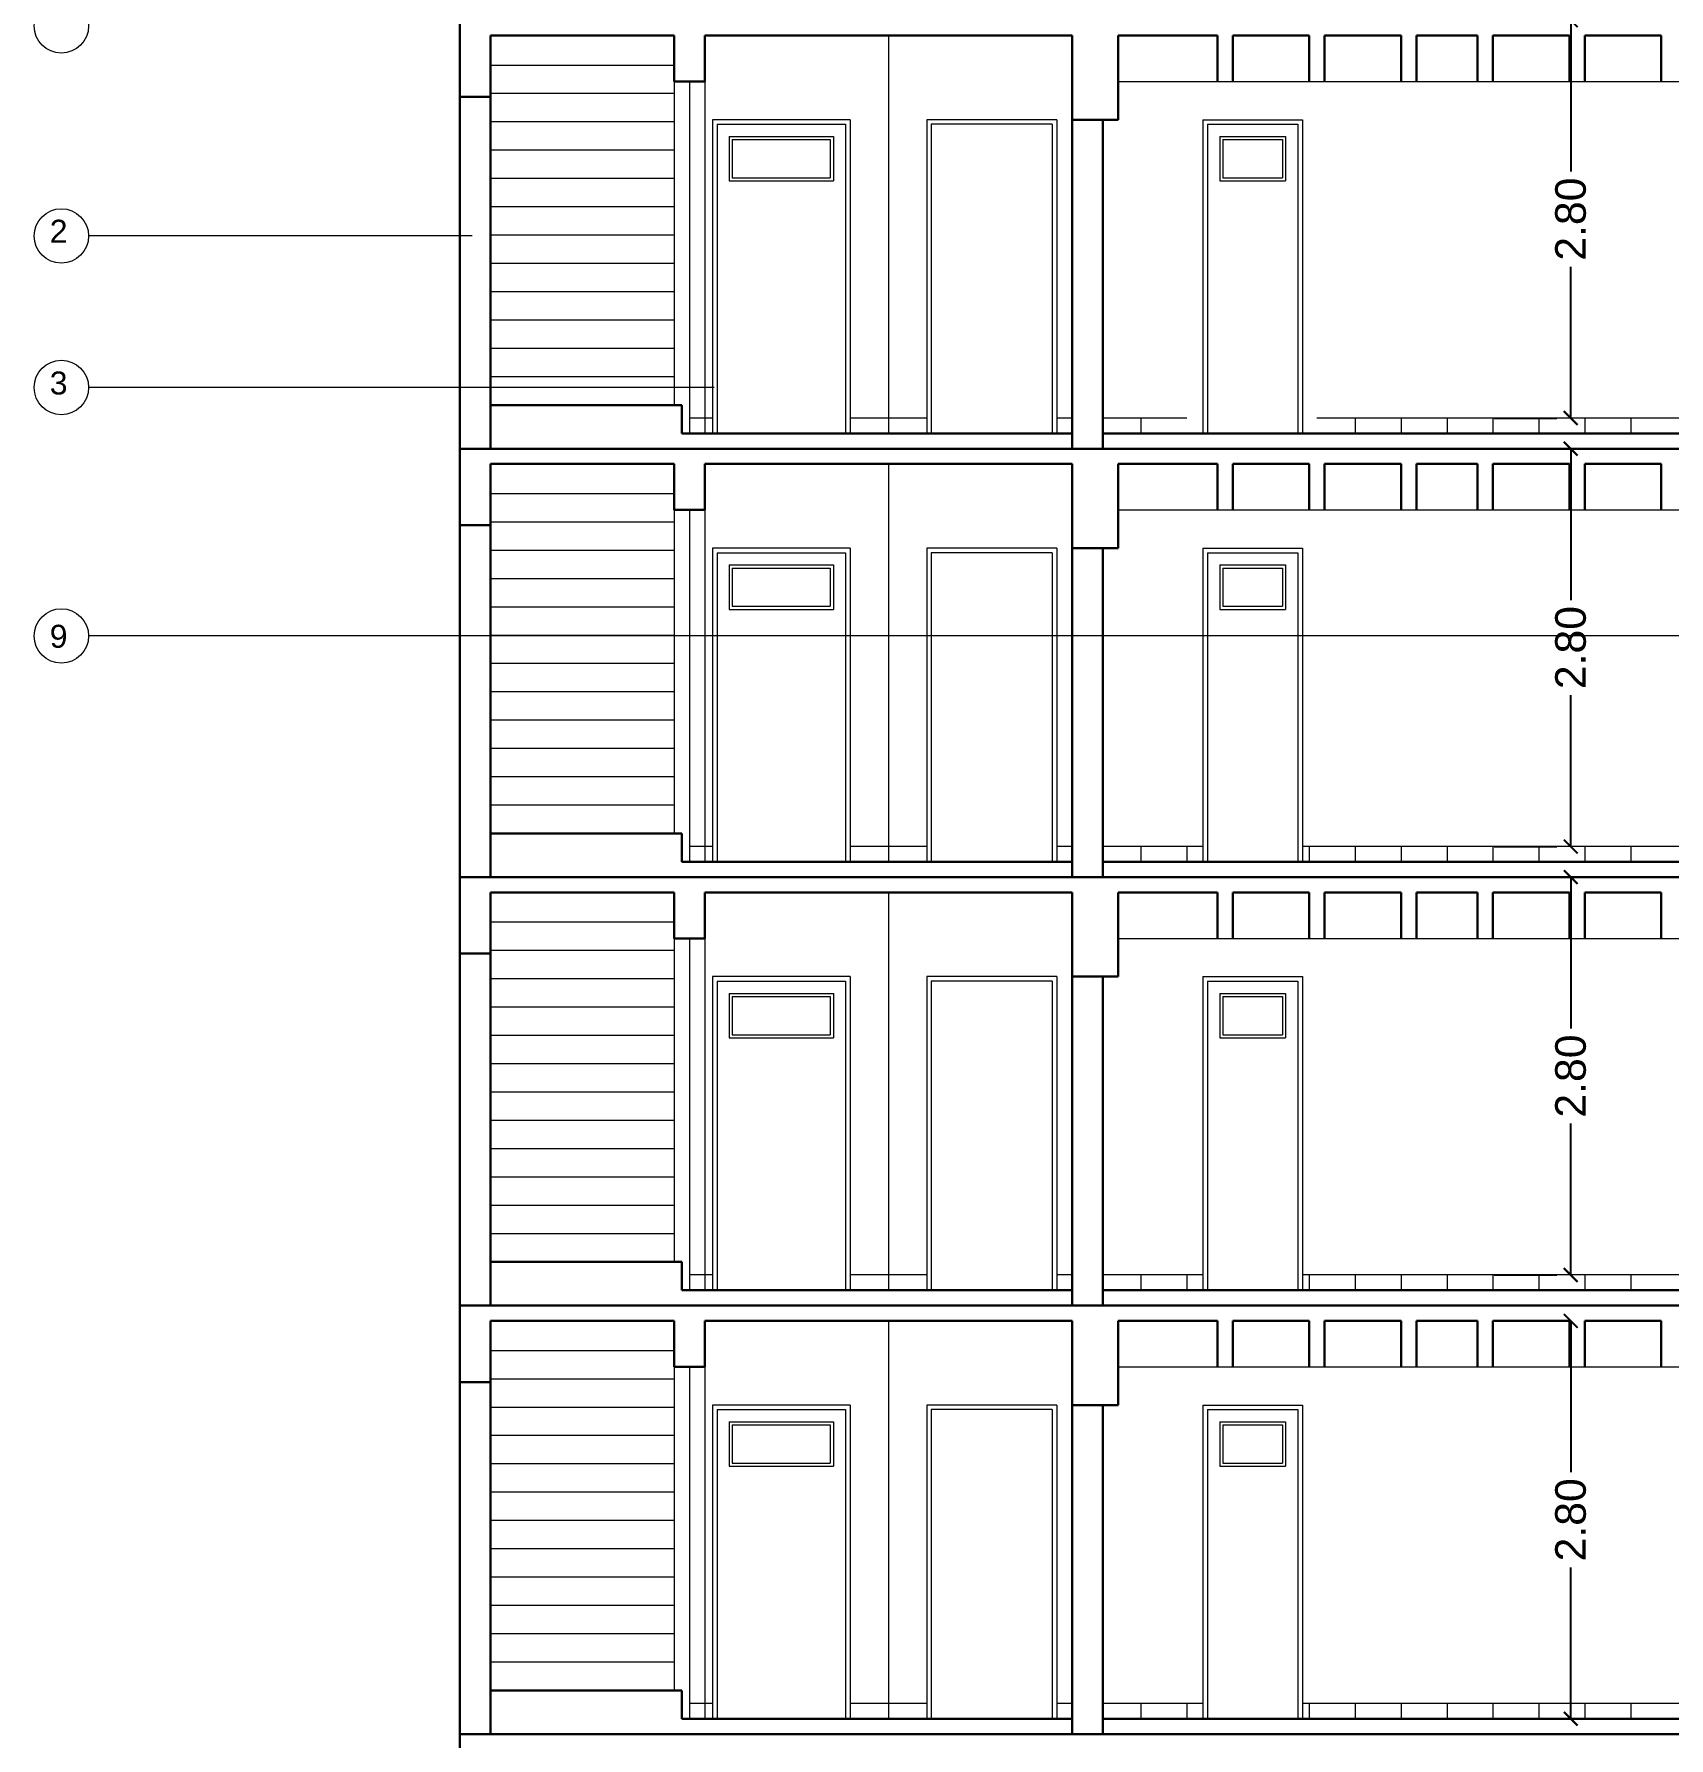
# Model space of a CAD drawing. Header units: millimetres. Extents: x 1578 to 2210, y 899 to 1032.
# Drawn here: x 2015.11 to 2025.79, y 938 to 949.14 of the extents above; entities that cross this region are included whole.
import ezdxf

# ---------------------------------------------------------------- set-up
doc = ezdxf.new("R2010")
doc.units = ezdxf.units.MM
for name, color, linetype, lineweight in [('CARPINTERIA', 7, 'Continuous', 18), ('COTAS', 7, 'Continuous', 15), ('ESTRUCTURA', 3, 'Continuous', 30), ('MUROS', 1, 'Continuous', 30), ('SANITARIOS', 7, 'Continuous', 20), ('TRAMAS', 7, 'Continuous', 15), ('UMBRALES', 7, 'Continuous', 18)]:
    doc.layers.add(name, color=color, linetype=linetype, lineweight=lineweight)
doc.styles.add('STYLE1', font='ARIAL.TTF')
doc.dimstyles.get("Standard").update_dxf_attribs({"dimscale": 0, "dimtxt": 0.2, "dimasz": 0.09, "dimexe": 0.09, "dimexo": 0.5, "dimgap": 0.05, "dimtad": 0, "dimzin": 0, "dimdsep": 46, "dimtxsty": 'STYLE1', "dimblk1": 'ARCHTICK', "dimblk2": 'ARCHTICK', "dimsah": 1, "dimcen": 0, "dimadec": 0, "dimazin": 0, "dimtfac": 1, "dimtofl": 0, "dimtmove": 2, "dimatfit": 3, "dimldrblk": 'ARCHTICK', "dimfxl": 1, "dimtolj": 1, "dimtzin": 0, "dimarcsym": 0})

# ---------------------------------------------------------------- blocks, each defined once
blk = doc.blocks.new('_ARCHTICK')
at = {"color": 0, "linetype": 'ByBlock', "const_width": 0.15}
blk.add_lwpolyline([(-0.5, -0.5), (0.5, 0.5)], dxfattribs=at)
blk = doc.blocks.new('*D286')
at = {"layer": 'COTAS', "color": 0, "lineweight": -2}
for p, q in [((2024.652, 940.728), (2025.062, 940.728)), ((2025.152, 940.728), (2025.152, 939.739)), ((2025.152, 938.128), (2025.152, 939.117)), ((2024.652, 938.128), (2025.062, 938.128))]:
    blk.add_line(p, q, dxfattribs=at)
at = {"layer": 'DEFPOINTS', "color": 0}
for p in [(2025.152, 940.728), (2025.152, 940.728), (2025.152, 938.128)]:
    blk.add_point(p, dxfattribs=at)
at = {"layer": 'COTAS', "color": 0, "lineweight": -2, "xscale": 0.09, "yscale": 0.09, "zscale": 0.09}
for p, rotation in [((2025.152, 940.728), 90), ((2025.152, 938.128), 270)]:
    blk.add_blockref('_ARCHTICK', p, dxfattribs=dict(at, rotation=rotation))
at = {"layer": 'COTAS', "color": 0, "insert": (2025.152, 939.428), "char_height": 0.2, "attachment_point": 5, "rotation": 90, "style": 'STYLE1'}
blk.add_mtext('\\A1;2.80', dxfattribs=at)
blk = doc.blocks.new('*D287')
at = {"layer": 'COTAS', "color": 0, "lineweight": -2}
for p, q in [((2024.652, 943.628), (2025.062, 943.628)), ((2025.152, 943.628), (2025.152, 942.639)), ((2025.152, 941.028), (2025.152, 942.017)), ((2024.652, 941.028), (2025.062, 941.028))]:
    blk.add_line(p, q, dxfattribs=at)
at = {"layer": 'DEFPOINTS', "color": 0}
for p in [(2025.152, 943.628), (2025.152, 943.628), (2025.152, 941.028)]:
    blk.add_point(p, dxfattribs=at)
at = {"layer": 'COTAS', "color": 0, "lineweight": -2, "xscale": 0.09, "yscale": 0.09, "zscale": 0.09}
for p, rotation in [((2025.152, 943.628), 90), ((2025.152, 941.028), 270)]:
    blk.add_blockref('_ARCHTICK', p, dxfattribs=dict(at, rotation=rotation))
at = {"layer": 'COTAS', "color": 0, "insert": (2025.152, 942.328), "char_height": 0.2, "attachment_point": 5, "rotation": 90, "style": 'STYLE1'}
blk.add_mtext('\\A1;2.80', dxfattribs=at)
blk = doc.blocks.new('*D288')
at = {"layer": 'COTAS', "color": 0, "lineweight": -2}
for p, q in [((2024.652, 946.428), (2025.062, 946.428)), ((2025.152, 946.428), (2025.152, 945.439)), ((2025.152, 943.828), (2025.152, 944.817)), ((2024.652, 943.828), (2025.062, 943.828))]:
    blk.add_line(p, q, dxfattribs=at)
at = {"layer": 'DEFPOINTS', "color": 0}
for p in [(2025.152, 946.428), (2025.152, 946.428), (2025.152, 943.828)]:
    blk.add_point(p, dxfattribs=at)
at = {"layer": 'COTAS', "color": 0, "lineweight": -2, "xscale": 0.09, "yscale": 0.09, "zscale": 0.09}
for p, rotation in [((2025.152, 946.428), 90), ((2025.152, 943.828), 270)]:
    blk.add_blockref('_ARCHTICK', p, dxfattribs=dict(at, rotation=rotation))
at = {"layer": 'COTAS', "color": 0, "insert": (2025.152, 945.128), "char_height": 0.2, "attachment_point": 5, "rotation": 90, "style": 'STYLE1'}
blk.add_mtext('\\A1;2.80', dxfattribs=at)
blk = doc.blocks.new('*D289')
at = {"layer": 'COTAS', "color": 0, "lineweight": -2}
for p, q in [((2024.652, 949.228), (2025.062, 949.228)), ((2025.152, 949.228), (2025.152, 948.239)), ((2025.152, 946.628), (2025.152, 947.617)), ((2024.652, 946.628), (2025.062, 946.628))]:
    blk.add_line(p, q, dxfattribs=at)
at = {"layer": 'DEFPOINTS', "color": 0}
for p in [(2025.152, 949.228), (2025.152, 949.228), (2025.152, 946.628)]:
    blk.add_point(p, dxfattribs=at)
at = {"layer": 'COTAS', "color": 0, "lineweight": -2, "xscale": 0.09, "yscale": 0.09, "zscale": 0.09}
for p, rotation in [((2025.152, 949.228), 90), ((2025.152, 946.628), 270)]:
    blk.add_blockref('_ARCHTICK', p, dxfattribs=dict(at, rotation=rotation))
at = {"layer": 'COTAS', "color": 0, "insert": (2025.152, 947.928), "char_height": 0.2, "attachment_point": 5, "rotation": 90, "style": 'STYLE1'}
blk.add_mtext('\\A1;2.80', dxfattribs=at)

msp = doc.modelspace()

# ---------------------------------------------------------------- linework, layer by layer
at = {"layer": 'CARPINTERIA', "ltscale": 0.05}
for p, q in [((2019.574, 948.548), (2020.414, 948.548)), ((2019.574, 948.548), (2019.574, 946.528)), ((2019.674, 948.448), (2020.314, 948.448)), ((2019.674, 948.448), (2019.674, 948.198)), ((2020.314, 948.448), (2020.314, 948.198)), ((2020.414, 948.548), (2020.414, 946.528)), ((2021.764, 948.548), (2020.974, 948.548)), ((2020.974, 948.548), (2020.974, 946.528)), ((2021.764, 948.548), (2021.764, 946.528)), ((2022.779, 948.548), (2023.369, 948.548)), ((2022.779, 948.548), (2022.779, 946.528)), ((2022.879, 948.448), (2023.269, 948.448)), ((2022.879, 948.448), (2022.879, 948.198)), ((2023.269, 948.448), (2023.269, 948.198)), ((2023.369, 948.548), (2023.369, 946.528)), ((2019.674, 948.198), (2020.314, 948.198)), ((2022.879, 948.198), (2023.269, 948.198)), ((2019.574, 945.748), (2020.414, 945.748)), ((2019.574, 945.748), (2019.574, 943.728)), ((2020.414, 945.748), (2020.414, 943.728)), ((2021.764, 945.748), (2020.974, 945.748)), ((2020.974, 945.748), (2020.974, 943.728)), ((2021.764, 945.748), (2021.764, 943.728)), ((2022.779, 945.748), (2023.369, 945.748)), ((2022.779, 945.748), (2022.779, 943.728)), ((2023.369, 945.748), (2023.369, 943.728)), ((2019.674, 945.648), (2020.314, 945.648)), ((2019.674, 945.648), (2019.674, 945.398)), ((2020.314, 945.648), (2020.314, 945.398)), ((2022.879, 945.648), (2023.269, 945.648)), ((2022.879, 945.648), (2022.879, 945.398)), ((2023.269, 945.648), (2023.269, 945.398)), ((2019.674, 945.398), (2020.314, 945.398)), ((2022.879, 945.398), (2023.269, 945.398)), ((2019.574, 942.948), (2020.414, 942.948)), ((2019.574, 942.948), (2019.574, 940.928)), ((2020.414, 942.948), (2020.414, 940.928)), ((2021.764, 942.948), (2020.974, 942.948)), ((2020.974, 942.948), (2020.974, 940.928)), ((2021.764, 942.948), (2021.764, 940.928)), ((2022.779, 942.948), (2023.369, 942.948)), ((2022.779, 942.948), (2022.779, 940.928)), ((2023.369, 942.948), (2023.369, 940.928)), ((2019.674, 942.848), (2020.314, 942.848)), ((2019.674, 942.848), (2019.674, 942.598)), ((2020.314, 942.848), (2020.314, 942.598)), ((2022.879, 942.848), (2023.269, 942.848)), ((2022.879, 942.848), (2022.879, 942.598)), ((2023.269, 942.848), (2023.269, 942.598)), ((2019.674, 942.598), (2020.314, 942.598)), ((2022.879, 942.598), (2023.269, 942.598)), ((2019.574, 940.148), (2020.414, 940.148)), ((2019.574, 940.148), (2019.574, 938.128)), ((2020.414, 940.148), (2020.414, 938.128)), ((2021.764, 940.148), (2020.974, 940.148)), ((2020.974, 940.148), (2020.974, 938.128)), ((2021.764, 940.148), (2021.764, 938.128)), ((2022.779, 940.148), (2023.369, 940.148)), ((2022.779, 940.148), (2022.779, 938.128)), ((2023.369, 940.148), (2023.369, 938.128)), ((2019.674, 940.048), (2020.314, 940.048)), ((2019.674, 940.048), (2019.674, 939.798)), ((2020.314, 940.048), (2020.314, 939.798)), ((2022.879, 940.048), (2023.269, 940.048)), ((2022.879, 940.048), (2022.879, 939.798)), ((2023.269, 940.048), (2023.269, 939.798)), ((2019.674, 939.798), (2020.314, 939.798)), ((2022.879, 939.798), (2023.269, 939.798))]:
    msp.add_line(p, q, dxfattribs=at)
at = {"layer": 'COTAS'}
for p, q in [((2022.194, 948.828), (2027.544, 948.828)), ((2017.974, 947.818), (2015.468, 947.818)), ((2019.556, 946.828), (2015.468, 946.828)), ((2022.194, 946.028), (2027.544, 946.028)), ((2027.594, 945.204), (2015.468, 945.204)), ((2022.194, 943.228), (2027.544, 943.228)), ((2022.194, 940.428), (2027.544, 940.428))]:
    msp.add_line(p, q, dxfattribs=at)
at = {"layer": 'COTAS', "ltscale": 0.1}
msp.add_line((2023.494, 946.528), (2023.014, 946.528), dxfattribs=at)
at = {"layer": 'COTAS', "ltscale": 0.05}
for centre in [(2015.29, 949.191), (2015.29, 947.818), (2015.29, 946.828), (2015.29, 945.204)]:
    msp.add_circle(centre, 0.178, dxfattribs=at)
at = {"layer": 'ESTRUCTURA', "ltscale": 0.05}
for p, q in [((2017.894, 948.728), (2017.894, 949.228)), ((2019.294, 949.128), (2018.094, 949.128)), ((2018.094, 949.128), (2018.094, 948.728)), ((2021.894, 949.128), (2019.494, 949.128)), ((2021.894, 949.128), (2019.494, 949.128)), ((2021.894, 948.578), (2021.894, 949.128)), ((2022.194, 949.128), (2022.194, 948.578)), ((2022.844, 949.128), (2022.194, 949.128)), ((2022.844, 949.128), (2022.194, 949.128)), ((2023.444, 949.128), (2022.944, 949.128)), ((2023.444, 949.128), (2022.944, 949.128)), ((2024.044, 949.128), (2023.544, 949.128)), ((2024.044, 949.128), (2023.544, 949.128)), ((2024.544, 949.128), (2024.144, 949.128)), ((2024.544, 949.128), (2024.144, 949.128)), ((2025.144, 949.128), (2024.644, 949.128)), ((2025.144, 949.128), (2024.644, 949.128)), ((2025.544, 949.128), (2025.244, 949.128)), ((2025.744, 949.128), (2025.244, 949.128)), ((2018.094, 948.728), (2017.894, 948.728)), ((2022.194, 948.578), (2021.894, 948.578)), ((2017.894, 945.928), (2017.894, 946.428)), ((2017.894, 945.928), (2017.894, 946.428)), ((2038.969, 946.428), (2017.894, 946.428)), ((2019.294, 946.328), (2018.094, 946.328)), ((2018.094, 946.328), (2018.094, 945.928)), ((2021.894, 946.328), (2019.494, 946.328)), ((2021.894, 945.778), (2021.894, 946.328)), ((2022.194, 946.328), (2022.194, 945.778)), ((2022.844, 946.328), (2022.194, 946.328)), ((2022.844, 946.328), (2022.194, 946.328)), ((2023.444, 946.328), (2022.944, 946.328)), ((2023.444, 946.328), (2022.944, 946.328)), ((2024.044, 946.328), (2023.544, 946.328)), ((2024.044, 946.328), (2023.544, 946.328)), ((2024.544, 946.328), (2024.144, 946.328)), ((2024.544, 946.328), (2024.144, 946.328)), ((2025.144, 946.328), (2024.644, 946.328)), ((2025.144, 946.328), (2024.644, 946.328)), ((2025.544, 946.328), (2025.244, 946.328)), ((2025.744, 946.328), (2025.244, 946.328)), ((2018.094, 945.928), (2017.894, 945.928)), ((2022.194, 945.778), (2021.894, 945.778)), ((2017.894, 943.128), (2017.894, 943.628)), ((2038.969, 943.628), (2017.894, 943.628)), ((2019.294, 943.528), (2018.094, 943.528)), ((2018.094, 943.528), (2018.094, 943.128)), ((2021.894, 943.528), (2019.494, 943.528)), ((2021.894, 942.978), (2021.894, 943.528)), ((2022.194, 943.528), (2022.194, 942.978)), ((2022.844, 943.528), (2022.194, 943.528)), ((2022.844, 943.528), (2022.194, 943.528)), ((2023.444, 943.528), (2022.944, 943.528)), ((2023.444, 943.528), (2022.944, 943.528)), ((2024.044, 943.528), (2023.544, 943.528)), ((2024.044, 943.528), (2023.544, 943.528)), ((2024.544, 943.528), (2024.144, 943.528)), ((2024.544, 943.528), (2024.144, 943.528)), ((2025.144, 943.528), (2024.644, 943.528)), ((2025.144, 943.528), (2024.644, 943.528)), ((2025.544, 943.528), (2025.244, 943.528)), ((2025.744, 943.528), (2025.244, 943.528)), ((2018.094, 943.128), (2017.894, 943.128)), ((2022.194, 942.978), (2021.894, 942.978)), ((2017.894, 940.328), (2017.894, 940.828)), ((2038.969, 940.828), (2017.894, 940.828)), ((2019.294, 940.728), (2018.094, 940.728)), ((2018.094, 940.728), (2018.094, 940.328)), ((2021.894, 940.728), (2019.494, 940.728)), ((2021.894, 940.178), (2021.894, 940.728)), ((2022.194, 940.728), (2022.194, 940.178)), ((2022.844, 940.728), (2022.194, 940.728)), ((2022.844, 940.728), (2022.194, 940.728)), ((2023.444, 940.728), (2022.944, 940.728)), ((2023.444, 940.728), (2022.944, 940.728)), ((2024.044, 940.728), (2023.544, 940.728)), ((2024.044, 940.728), (2023.544, 940.728)), ((2024.544, 940.728), (2024.144, 940.728)), ((2024.544, 940.728), (2024.144, 940.728)), ((2025.144, 940.728), (2024.644, 940.728)), ((2025.144, 940.728), (2024.644, 940.728)), ((2025.544, 940.728), (2025.244, 940.728)), ((2025.744, 940.728), (2025.244, 940.728)), ((2018.094, 940.328), (2017.894, 940.328)), ((2022.194, 940.178), (2021.894, 940.178)), ((2017.894, 937.528), (2017.894, 938.028)), ((2038.969, 938.028), (2017.894, 938.028))]:
    msp.add_line(p, q, dxfattribs=at)
at = {"layer": 'ESTRUCTURA', "ltscale": 0.1}
for p, q in [((2022.844, 948.828), (2022.844, 949.128)), ((2022.944, 948.828), (2022.944, 949.128)), ((2023.444, 948.828), (2023.444, 949.128)), ((2023.544, 948.828), (2023.544, 949.128)), ((2024.044, 948.828), (2024.044, 949.128)), ((2024.144, 948.828), (2024.144, 949.128)), ((2024.544, 948.828), (2024.544, 949.128)), ((2024.644, 948.828), (2024.644, 949.128)), ((2025.144, 948.828), (2025.144, 949.128)), ((2025.244, 948.828), (2025.244, 949.128)), ((2025.744, 948.828), (2025.744, 949.128)), ((2022.844, 946.028), (2022.844, 946.328)), ((2022.944, 946.028), (2022.944, 946.328)), ((2023.444, 946.028), (2023.444, 946.328)), ((2023.544, 946.028), (2023.544, 946.328)), ((2024.044, 946.028), (2024.044, 946.328)), ((2024.144, 946.028), (2024.144, 946.328)), ((2024.544, 946.028), (2024.544, 946.328)), ((2024.644, 946.028), (2024.644, 946.328)), ((2025.144, 946.028), (2025.144, 946.328)), ((2025.244, 946.028), (2025.244, 946.328)), ((2025.744, 946.028), (2025.744, 946.328)), ((2022.844, 943.228), (2022.844, 943.528)), ((2022.944, 943.228), (2022.944, 943.528)), ((2023.444, 943.228), (2023.444, 943.528)), ((2023.544, 943.228), (2023.544, 943.528)), ((2024.044, 943.228), (2024.044, 943.528)), ((2024.144, 943.228), (2024.144, 943.528)), ((2024.544, 943.228), (2024.544, 943.528)), ((2024.644, 943.228), (2024.644, 943.528)), ((2025.144, 943.228), (2025.144, 943.528)), ((2025.244, 943.228), (2025.244, 943.528)), ((2025.744, 943.228), (2025.744, 943.528)), ((2022.844, 940.428), (2022.844, 940.728)), ((2022.944, 940.428), (2022.944, 940.728)), ((2023.444, 940.428), (2023.444, 940.728)), ((2023.544, 940.428), (2023.544, 940.728)), ((2024.044, 940.428), (2024.044, 940.728)), ((2024.144, 940.428), (2024.144, 940.728)), ((2024.544, 940.428), (2024.544, 940.728)), ((2024.644, 940.428), (2024.644, 940.728)), ((2025.144, 940.428), (2025.144, 940.728)), ((2025.244, 940.428), (2025.244, 940.728)), ((2025.744, 940.428), (2025.744, 940.728))]:
    msp.add_line(p, q, dxfattribs=at)
at = {"layer": 'ESTRUCTURA', "ltscale": 0.05}
for points in [[(2019.494, 949.128), (2019.494, 948.828), (2019.294, 948.828), (2019.294, 949.128)], [(2019.494, 946.328), (2019.494, 946.028), (2019.294, 946.028), (2019.294, 946.328)], [(2019.494, 943.528), (2019.494, 943.228), (2019.294, 943.228), (2019.294, 943.528)], [(2019.494, 940.728), (2019.494, 940.428), (2019.294, 940.428), (2019.294, 940.728)]]:
    msp.add_lwpolyline(points, dxfattribs=at)
at = {"layer": 'MUROS', "ltscale": 0.05}
for p, q in [((2017.894, 948.728), (2017.894, 946.428)), ((2018.094, 948.728), (2018.094, 946.428)), ((2021.894, 948.578), (2021.894, 946.428)), ((2022.094, 948.578), (2022.094, 946.428)), ((2019.344, 946.713), (2018.094, 946.713)), ((2019.344, 946.713), (2019.344, 946.528)), ((2021.894, 946.528), (2019.344, 946.528)), ((2027.594, 946.528), (2022.094, 946.528)), ((2017.894, 945.928), (2017.894, 943.628)), ((2018.094, 945.928), (2018.094, 943.628)), ((2021.894, 945.778), (2021.894, 943.628)), ((2022.094, 945.778), (2022.094, 943.628)), ((2019.344, 943.913), (2018.094, 943.913)), ((2019.344, 943.913), (2019.344, 943.728)), ((2021.894, 943.728), (2019.344, 943.728)), ((2027.594, 943.728), (2022.094, 943.728)), ((2017.894, 943.128), (2017.894, 940.828)), ((2018.094, 943.128), (2018.094, 940.828)), ((2021.894, 942.978), (2021.894, 940.828)), ((2022.094, 942.978), (2022.094, 940.828)), ((2019.344, 941.113), (2018.094, 941.113)), ((2019.344, 941.113), (2019.344, 940.928)), ((2021.894, 940.928), (2019.344, 940.928)), ((2027.594, 940.928), (2022.094, 940.928)), ((2017.894, 940.328), (2017.894, 938.028)), ((2018.094, 940.328), (2018.094, 938.028)), ((2021.894, 940.178), (2021.894, 938.028)), ((2022.094, 940.178), (2022.094, 938.028)), ((2019.344, 938.313), (2018.094, 938.313)), ((2019.344, 938.313), (2019.344, 938.128)), ((2021.894, 938.128), (2019.344, 938.128)), ((2027.594, 938.128), (2022.094, 938.128))]:
    msp.add_line(p, q, dxfattribs=at)
at = {"layer": 'SANITARIOS', "ltscale": 0.05}
for p, q in [((2019.294, 948.828), (2019.294, 946.713)), ((2019.394, 948.828), (2019.394, 946.528)), ((2019.294, 946.028), (2019.294, 943.913)), ((2019.394, 946.028), (2019.394, 943.728)), ((2019.294, 943.228), (2019.294, 941.113)), ((2019.394, 943.228), (2019.394, 940.928)), ((2019.294, 940.428), (2019.294, 938.313)), ((2019.394, 940.428), (2019.394, 938.128))]:
    msp.add_line(p, q, dxfattribs=at)
at = {"layer": 'TRAMAS', "ltscale": 0.05}
for p, q in [((2019.294, 948.933), (2018.094, 948.933)), ((2019.294, 948.748), (2018.094, 948.748)), ((2019.294, 948.563), (2018.094, 948.563)), ((2019.654, 948.468), (2020.334, 948.468)), ((2019.654, 948.468), (2019.654, 948.178)), ((2020.334, 948.468), (2020.334, 948.178)), ((2022.859, 948.468), (2023.289, 948.468)), ((2022.859, 948.468), (2022.859, 948.178)), ((2023.289, 948.468), (2023.289, 948.178)), ((2019.294, 948.378), (2018.094, 948.378)), ((2019.294, 948.193), (2018.094, 948.193)), ((2019.654, 948.178), (2020.334, 948.178)), ((2022.859, 948.178), (2023.289, 948.178)), ((2019.294, 948.008), (2018.094, 948.008)), ((2019.294, 947.823), (2018.094, 947.823)), ((2019.294, 947.638), (2018.094, 947.638)), ((2019.294, 947.453), (2018.094, 947.453)), ((2019.294, 947.268), (2018.094, 947.268)), ((2019.294, 947.083), (2018.094, 947.083)), ((2019.294, 946.898), (2018.094, 946.898)), ((2022.344, 946.628), (2022.344, 946.528)), ((2023.744, 946.628), (2023.744, 946.528)), ((2024.044, 946.628), (2024.044, 946.528)), ((2024.344, 946.628), (2024.344, 946.528)), ((2024.644, 946.628), (2024.644, 946.528)), ((2024.944, 946.628), (2024.944, 946.528)), ((2025.244, 946.628), (2025.244, 946.528)), ((2025.544, 946.628), (2025.544, 946.528)), ((2019.294, 946.133), (2018.094, 946.133)), ((2019.294, 945.948), (2018.094, 945.948)), ((2019.294, 945.763), (2018.094, 945.763)), ((2019.654, 945.668), (2020.334, 945.668)), ((2019.654, 945.668), (2019.654, 945.378)), ((2020.334, 945.668), (2020.334, 945.378)), ((2022.859, 945.668), (2023.289, 945.668)), ((2022.859, 945.668), (2022.859, 945.378)), ((2023.289, 945.668), (2023.289, 945.378)), ((2019.294, 945.578), (2018.094, 945.578)), ((2019.294, 945.393), (2018.094, 945.393)), ((2019.654, 945.378), (2020.334, 945.378)), ((2022.859, 945.378), (2023.289, 945.378)), ((2019.294, 945.208), (2018.094, 945.208)), ((2019.294, 945.023), (2018.094, 945.023)), ((2019.294, 944.838), (2018.094, 944.838)), ((2019.294, 944.653), (2018.094, 944.653)), ((2019.294, 944.468), (2018.094, 944.468)), ((2019.294, 944.283), (2018.094, 944.283)), ((2019.294, 944.098), (2018.094, 944.098)), ((2022.344, 943.828), (2022.344, 943.728)), ((2022.644, 943.828), (2022.644, 943.728)), ((2023.444, 943.828), (2023.444, 943.728)), ((2023.744, 943.828), (2023.744, 943.728)), ((2024.044, 943.828), (2024.044, 943.728)), ((2024.344, 943.828), (2024.344, 943.728)), ((2024.644, 943.828), (2024.644, 943.728)), ((2024.944, 943.828), (2024.944, 943.728)), ((2025.244, 943.828), (2025.244, 943.728)), ((2025.544, 943.828), (2025.544, 943.728)), ((2019.294, 943.333), (2018.094, 943.333)), ((2019.294, 943.148), (2018.094, 943.148)), ((2019.294, 942.963), (2018.094, 942.963)), ((2019.294, 942.778), (2018.094, 942.778)), ((2019.654, 942.868), (2020.334, 942.868)), ((2019.654, 942.868), (2019.654, 942.578)), ((2020.334, 942.868), (2020.334, 942.578)), ((2022.859, 942.868), (2023.289, 942.868)), ((2022.859, 942.868), (2022.859, 942.578)), ((2023.289, 942.868), (2023.289, 942.578)), ((2019.294, 942.593), (2018.094, 942.593)), ((2019.654, 942.578), (2020.334, 942.578)), ((2022.859, 942.578), (2023.289, 942.578)), ((2019.294, 942.408), (2018.094, 942.408)), ((2019.294, 942.223), (2018.094, 942.223)), ((2019.294, 942.038), (2018.094, 942.038)), ((2019.294, 941.853), (2018.094, 941.853)), ((2019.294, 941.668), (2018.094, 941.668)), ((2019.294, 941.483), (2018.094, 941.483)), ((2019.294, 941.298), (2018.094, 941.298)), ((2022.344, 941.028), (2022.344, 940.928)), ((2022.644, 941.028), (2022.644, 940.928)), ((2023.444, 941.028), (2023.444, 940.928)), ((2023.744, 941.028), (2023.744, 940.928)), ((2024.044, 941.028), (2024.044, 940.928)), ((2024.344, 941.028), (2024.344, 940.928)), ((2024.644, 941.028), (2024.644, 940.928)), ((2024.944, 941.028), (2024.944, 940.928)), ((2025.244, 941.028), (2025.244, 940.928)), ((2025.544, 941.028), (2025.544, 940.928)), ((2019.294, 940.533), (2018.094, 940.533)), ((2019.294, 940.348), (2018.094, 940.348)), ((2019.294, 940.163), (2018.094, 940.163)), ((2019.654, 940.068), (2020.334, 940.068)), ((2019.654, 940.068), (2019.654, 939.778)), ((2020.334, 940.068), (2020.334, 939.778)), ((2022.859, 940.068), (2023.289, 940.068)), ((2022.859, 940.068), (2022.859, 939.778)), ((2023.289, 940.068), (2023.289, 939.778)), ((2019.294, 939.978), (2018.094, 939.978)), ((2019.294, 939.793), (2018.094, 939.793)), ((2019.654, 939.778), (2020.334, 939.778)), ((2022.859, 939.778), (2023.289, 939.778)), ((2019.294, 939.608), (2018.094, 939.608)), ((2019.294, 939.423), (2018.094, 939.423)), ((2019.294, 939.238), (2018.094, 939.238)), ((2019.294, 939.053), (2018.094, 939.053)), ((2019.294, 938.868), (2018.094, 938.868)), ((2019.294, 938.683), (2018.094, 938.683)), ((2019.294, 938.498), (2018.094, 938.498)), ((2022.344, 938.228), (2022.344, 938.128)), ((2022.644, 938.228), (2022.644, 938.128)), ((2023.444, 938.228), (2023.444, 938.128)), ((2023.744, 938.228), (2023.744, 938.128)), ((2024.044, 938.228), (2024.044, 938.128)), ((2024.344, 938.228), (2024.344, 938.128)), ((2024.644, 938.228), (2024.644, 938.128)), ((2024.944, 938.228), (2024.944, 938.128)), ((2025.244, 938.228), (2025.244, 938.128)), ((2025.544, 938.228), (2025.544, 938.128))]:
    msp.add_line(p, q, dxfattribs=at)
at = {"layer": 'UMBRALES', "ltscale": 0.05}
for p, q in [((2020.694, 949.128), (2020.694, 946.528)), ((2019.494, 948.828), (2019.494, 946.528)), ((2020.444, 948.578), (2019.544, 948.578)), ((2019.544, 948.578), (2019.544, 946.528)), ((2020.444, 948.578), (2020.444, 946.528)), ((2021.794, 948.578), (2020.944, 948.578)), ((2020.944, 948.578), (2020.944, 946.528)), ((2021.794, 948.578), (2021.794, 946.528)), ((2022.749, 948.578), (2023.399, 948.578)), ((2022.749, 948.578), (2022.749, 946.528)), ((2023.399, 948.578), (2023.399, 946.528)), ((2019.544, 946.628), (2019.394, 946.628)), ((2020.944, 946.628), (2020.444, 946.628)), ((2021.894, 946.628), (2021.794, 946.628)), ((2022.644, 946.628), (2022.094, 946.628)), ((2027.594, 946.628), (2023.494, 946.628)), ((2020.694, 946.328), (2020.694, 943.728)), ((2019.494, 946.028), (2019.494, 943.728)), ((2020.444, 945.778), (2019.544, 945.778)), ((2019.544, 945.778), (2019.544, 943.728)), ((2020.444, 945.778), (2020.444, 943.728)), ((2021.794, 945.778), (2020.944, 945.778)), ((2020.944, 945.778), (2020.944, 943.728)), ((2021.794, 945.778), (2021.794, 943.728)), ((2022.749, 945.778), (2023.399, 945.778)), ((2022.749, 945.778), (2022.749, 943.728)), ((2023.399, 945.778), (2023.399, 943.728)), ((2019.544, 943.828), (2019.394, 943.828)), ((2020.944, 943.828), (2020.444, 943.828)), ((2021.894, 943.828), (2021.794, 943.828)), ((2022.749, 943.828), (2022.094, 943.828)), ((2027.594, 943.828), (2023.399, 943.828)), ((2020.694, 943.528), (2020.694, 940.928)), ((2019.494, 943.228), (2019.494, 940.928)), ((2020.444, 942.978), (2019.544, 942.978)), ((2019.544, 942.978), (2019.544, 940.928)), ((2020.444, 942.978), (2020.444, 940.928)), ((2021.794, 942.978), (2020.944, 942.978)), ((2020.944, 942.978), (2020.944, 940.928)), ((2021.794, 942.978), (2021.794, 940.928)), ((2022.749, 942.978), (2023.399, 942.978)), ((2022.749, 942.978), (2022.749, 940.928)), ((2023.399, 942.978), (2023.399, 940.928)), ((2019.544, 941.028), (2019.394, 941.028)), ((2020.944, 941.028), (2020.444, 941.028)), ((2021.894, 941.028), (2021.794, 941.028)), ((2022.749, 941.028), (2022.094, 941.028)), ((2027.594, 941.028), (2023.399, 941.028)), ((2020.694, 940.728), (2020.694, 938.128)), ((2019.494, 940.428), (2019.494, 938.128)), ((2020.444, 940.178), (2019.544, 940.178)), ((2019.544, 940.178), (2019.544, 938.128)), ((2020.444, 940.178), (2020.444, 938.128)), ((2021.794, 940.178), (2020.944, 940.178)), ((2020.944, 940.178), (2020.944, 938.128)), ((2021.794, 940.178), (2021.794, 938.128)), ((2022.749, 940.178), (2023.399, 940.178)), ((2022.749, 940.178), (2022.749, 938.128)), ((2023.399, 940.178), (2023.399, 938.128)), ((2019.544, 938.228), (2019.394, 938.228)), ((2020.944, 938.228), (2020.444, 938.228)), ((2021.894, 938.228), (2021.794, 938.228)), ((2022.749, 938.228), (2022.094, 938.228)), ((2027.594, 938.228), (2023.399, 938.228))]:
    msp.add_line(p, q, dxfattribs=at)

# ---------------------------------------------------------------- texts
at = {"layer": 'COTAS', "ltscale": 0.1, "char_height": 0.15, "attachment_point": 5, "style": 'STYLE1'}
for s, insert in [('2', (2015.272, 947.849)), ('3', (2015.272, 946.856)), ('9', (2015.272, 945.201))]:
    msp.add_mtext(s, dxfattribs=dict(at, insert=insert))

# ---------------------------------------------------------------- dimensions: what is measured, and where the dimension line sits
at = {"layer": 'COTAS'}
for base, p1, p2, picture, middle in [((2025.152, 949.228), (2025.152, 946.628), (2025.152, 949.228), '*D289', (2025.152, 947.928)), ((2025.152, 946.428), (2025.152, 943.828), (2025.152, 946.428), '*D288', (2025.152, 945.128)), ((2025.152, 943.628), (2025.152, 941.028), (2025.152, 943.628), '*D287', (2025.152, 942.328)), ((2025.152, 940.728), (2025.152, 938.128), (2025.152, 940.728), '*D286', (2025.152, 939.428))]:
    dim = msp.add_linear_dim(base=base, p1=p1, p2=p2, angle=90, text='2.80', dimstyle='Standard', override={"dimscale": 1}, dxfattribs=at)
    dim.commit()
    dim.dimension.update_dxf_attribs({"geometry": picture, "text_midpoint": middle})

doc.saveas('drawing.dxf')
